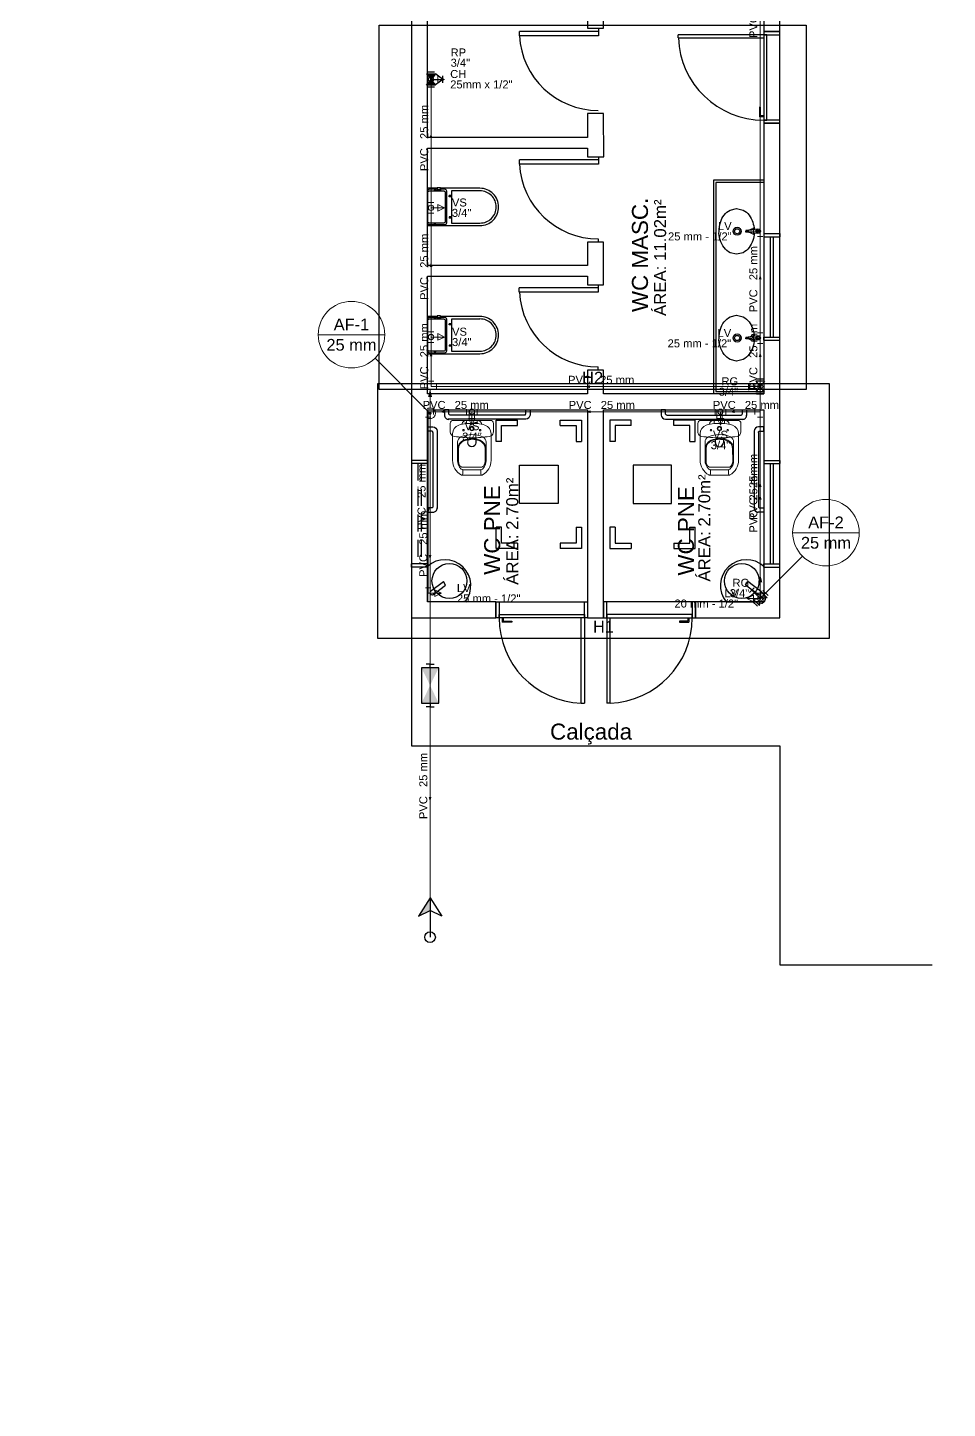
# Model space of a CAD drawing. Header units: millimetres. Extents: x 40 to 499, y -93 to 187.
# Drawn here: x 169.95 to 187.19, y -23.03 to 2.85 of the extents above; entities that cross this region are included whole.
import ezdxf

# ---------------------------------------------------------------- set-up
doc = ezdxf.new("R2010")
doc.units = ezdxf.units.MM
doc.header["$MEASUREMENT"] = 0
doc.linetypes.add('HIDDEN2', pattern=[0.47625, 0.3175, -0.15875])
for name, color, linetype, lineweight in [('. Alvenaria', 4, 'Continuous', 0), ('015', 8, 'Continuous', 15), ('A-PISO', 8, 'Continuous', 5), ('AF-Colunas', 4, 'Continuous', 5), ('AF-Condutos', 4, 'Continuous', 5), ('AF-Conexões', 9, 'Continuous', 5), ('AF-Indicação coluna', 5, 'Continuous', 5), ('AF-Sentido conduto', 9, 'Continuous', 5), ('AF-Textos conduto', 7, 'Continuous', 5), ('AL-Condutos', 3, 'Continuous', 5), ('AL-Sentido conduto', 9, 'Continuous', 5), ('AL-Textos conduto', 7, 'Continuous', 5), ('DI-Detalhes', 1, 'Continuous', 30), ('Nível 1', 7, 'Continuous', 5), ('Textos', 7, 'Continuous', 5)]:
    doc.layers.add(name, color=color, linetype=linetype, lineweight=lineweight)
for name, color, linetype in [('. Esquadria', 7, 'Continuous'), ('. Layaot', 8, 'Continuous'), ('A-PARED', 4, 'Continuous'), ('PROIEZIONI_finissime', 251, 'Continuous'), ('Simbolos', 5, 'Continuous'), ('Simbolos_int', 2, 'Continuous')]:
    doc.layers.add(name, color=color, linetype=linetype)
doc.styles.add('Arial', font='arial.ttf')

msp = doc.modelspace()

# ---------------------------------------------------------------- hatches: boundary and pattern name
at = {"layer": 'AF-Colunas', "linetype": 'Continuous'}
for points in [[(177.509, -4.381), (177.509, -4.379), (177.509, -4.377), (177.509, -4.375), (177.508, -4.374), (177.508, -4.372), (177.507, -4.371), (177.506, -4.369), (177.505, -4.368), (177.504, -4.366), (177.502, -4.365), (177.501, -4.364), (177.499, -4.363), (177.498, -4.362), (177.496, -4.362), (177.495, -4.361), (177.493, -4.361), (177.491, -4.361), (177.489, -4.361), (177.488, -4.361), (177.486, -4.361), (177.484, -4.361), (177.483, -4.362), (177.481, -4.362), (177.479, -4.363), (177.478, -4.364), (177.477, -4.365), (177.475, -4.366), (177.474, -4.368), (177.473, -4.369), (177.472, -4.371), (177.471, -4.372), (177.471, -4.374), (177.47, -4.375), (177.47, -4.377), (177.47, -4.379), (177.469, -4.381), (177.47, -4.382), (177.47, -4.384), (177.47, -4.386), (177.471, -4.387), (177.471, -4.389), (177.472, -4.391), (177.473, -4.392), (177.474, -4.393), (177.475, -4.395), (177.477, -4.396), (177.478, -4.397), (177.479, -4.398), (177.481, -4.399), (177.483, -4.399), (177.484, -4.4), (177.486, -4.4), (177.488, -4.401), (177.489, -4.401), (177.491, -4.401), (177.493, -4.4), (177.495, -4.4), (177.496, -4.399), (177.498, -4.399), (177.499, -4.398), (177.501, -4.397), (177.502, -4.396), (177.504, -4.395), (177.505, -4.393), (177.506, -4.392), (177.507, -4.391), (177.508, -4.389), (177.508, -4.387), (177.509, -4.386), (177.509, -4.384), (177.509, -4.382)], [(183.696, -7.85), (183.696, -7.848), (183.695, -7.846), (183.695, -7.845), (183.695, -7.843), (183.694, -7.841), (183.693, -7.84), (183.692, -7.838), (183.691, -7.837), (183.69, -7.836), (183.689, -7.835), (183.687, -7.833), (183.686, -7.833), (183.684, -7.832), (183.683, -7.831), (183.681, -7.831), (183.679, -7.83), (183.677, -7.83), (183.676, -7.83), (183.674, -7.83), (183.672, -7.83), (183.671, -7.831), (183.669, -7.831), (183.667, -7.832), (183.666, -7.833), (183.664, -7.833), (183.663, -7.835), (183.662, -7.836), (183.66, -7.837), (183.659, -7.838), (183.658, -7.84), (183.658, -7.841), (183.657, -7.843), (183.656, -7.845), (183.656, -7.846), (183.656, -7.848), (183.656, -7.85), (183.656, -7.852), (183.656, -7.853), (183.656, -7.855), (183.657, -7.857), (183.658, -7.858), (183.658, -7.86), (183.659, -7.861), (183.66, -7.863), (183.662, -7.864), (183.663, -7.865), (183.664, -7.866), (183.666, -7.867), (183.667, -7.868), (183.669, -7.869), (183.671, -7.869), (183.672, -7.87), (183.674, -7.87), (183.676, -7.87), (183.677, -7.87), (183.679, -7.87), (183.681, -7.869), (183.683, -7.869), (183.684, -7.868), (183.686, -7.867), (183.687, -7.866), (183.689, -7.865), (183.69, -7.864), (183.691, -7.863), (183.692, -7.861), (183.693, -7.86), (183.694, -7.858), (183.695, -7.857), (183.695, -7.855), (183.695, -7.853), (183.696, -7.852)]]:
    msp.add_hatch(color=256, dxfattribs=at).paths.add_polyline_path(points)
at = {"layer": 'AF-Condutos', "linetype": 'Continuous'}
msp.add_hatch(color=256, dxfattribs=at).paths.add_polyline_path([(183.676, -7.4), (183.637, -7.545), (183.715, -7.545)])
at = {"layer": 'AF-Sentido conduto', "linetype": 'Continuous'}
for points in [[(177.507, 0.874), (177.481, 0.777), (177.533, 0.777)], [(177.507, -1.54), (177.481, -1.637), (177.533, -1.637)], [(183.676, -1.772), (183.65, -1.869), (183.702, -1.869)], [(177.507, -3.216), (177.481, -3.312), (177.533, -3.312)], [(183.676, -3.228), (183.65, -3.324), (183.702, -3.324)], [(180.391, -3.881), (180.488, -3.907), (180.488, -3.855)], [(177.665, -4.351), (177.762, -4.377), (177.762, -4.326)], [(180.403, -4.351), (180.5, -4.377), (180.5, -4.326)], [(183.104, -4.351), (183.201, -4.377), (183.201, -4.326)], [(183.676, -5.665), (183.65, -5.762), (183.702, -5.762)], [(183.676, -5.901), (183.65, -5.997), (183.702, -5.997)], [(177.456, -6.252), (177.482, -6.156), (177.43, -6.156)]]:
    msp.add_hatch(color=1, dxfattribs=at).paths.add_polyline_path(points)
at = {"layer": 'AL-Condutos', "linetype": 'Continuous'}
msp.add_hatch(color=256, dxfattribs=at).paths.add_polyline_path([(177.489, -3.931), (177.451, -4.075), (177.528, -4.075)])
at = {"layer": 'AL-Sentido conduto', "linetype": 'Continuous'}
for points in [[(177.489, -7.13), (177.515, -7.033), (177.464, -7.033)], [(177.489, -11.668), (177.515, -11.571), (177.464, -11.571)]]:
    msp.add_hatch(color=1, dxfattribs=at).paths.add_polyline_path(points)
at = {"layer": 'Simbolos', "linetype": 'Continuous'}
for points in [[(177.423, 1.982), (177.591, 1.982), (177.507, 1.877)], [(177.507, 1.877), (177.423, 1.772), (177.591, 1.772)], [(177.328, -9.147), (177.651, -9.147), (177.328, -9.812), (177.651, -9.812)], [(177.489, -13.457), (177.271, -13.804), (177.489, -13.695), (177.489, -13.457)]]:
    msp.add_hatch(color=256, dxfattribs=at).paths.add_polyline_path(points)

# ---------------------------------------------------------------- linework, layer by layer
at = {"layer": '. Alvenaria'}
for q in [(183.742, -7.913), (182.462, -8.213)]:
    msp.add_line((182.462, -7.913), q, dxfattribs=at)
at = {"layer": '. Esquadria', "color": 1, "linetype": 'HIDDEN2'}
for p, q in [((177.142, -5.263), (177.142, -5.323)), ((177.442, -5.263), (177.142, -5.263)), ((177.442, -5.323), (177.142, -5.323)), ((177.262, -5.323), (177.262, -7.203)), ((177.322, -5.323), (177.322, -7.203)), ((177.442, -5.263), (177.442, -5.323)), ((177.442, -7.203), (177.142, -7.203)), ((177.142, -7.263), (177.142, -7.203)), ((177.442, -7.263), (177.442, -7.203)), ((177.442, -7.263), (177.142, -7.263))]:
    msp.add_line(p, q, dxfattribs=at)
at = {"layer": '. Layaot'}
for p, q in [((177.443, -0.166), (177.442, -0.168)), ((177.442, -0.168), (177.442, -0.17)), ((177.442, -0.17), (177.442, -0.187)), ((177.442, -0.187), (177.442, -0.513)), ((177.444, -0.205), (177.442, -0.22)), ((177.442, -0.249), (177.446, -0.235)), ((177.446, -0.164), (177.443, -0.166)), ((177.451, -0.194), (177.444, -0.205)), ((177.448, -0.164), (177.446, -0.164)), ((177.446, -0.235), (177.454, -0.224)), ((177.621, -0.164), (177.448, -0.164)), ((177.463, -0.186), (177.451, -0.194)), ((177.454, -0.224), (177.465, -0.216)), ((177.478, -0.183), (177.463, -0.186)), ((177.465, -0.216), (177.478, -0.211)), ((177.621, -0.183), (177.478, -0.183)), ((177.478, -0.211), (177.745, -0.211)), ((177.562, -0.207), (177.563, -0.207)), ((177.562, -0.208), (177.562, -0.207)), ((177.562, -0.211), (177.562, -0.208)), ((177.563, -0.207), (177.571, -0.202)), ((177.571, -0.202), (177.58, -0.201)), ((177.58, -0.201), (177.588, -0.202)), ((177.588, -0.202), (177.596, -0.207)), ((177.596, -0.207), (177.596, -0.208)), ((177.596, -0.208), (177.596, -0.211)), ((177.621, -0.156), (177.621, -0.164)), ((177.686, -0.156), (177.621, -0.156)), ((177.621, -0.164), (177.621, -0.186)), ((177.621, -0.186), (177.686, -0.186)), ((177.625, -0.208), (177.625, -0.186)), ((177.682, -0.208), (177.625, -0.208)), ((177.682, -0.186), (177.682, -0.208)), ((177.686, -0.164), (177.686, -0.156)), ((178.424, -0.164), (177.686, -0.164)), ((177.686, -0.186), (177.686, -0.164)), ((177.763, -0.183), (177.686, -0.183)), ((177.745, -0.211), (177.755, -0.215)), ((177.755, -0.215), (177.763, -0.22)), ((177.778, -0.186), (177.763, -0.183)), ((177.763, -0.22), (177.77, -0.228)), ((177.77, -0.228), (177.772, -0.239)), ((177.772, -0.239), (177.772, -0.513)), ((177.79, -0.194), (177.778, -0.186)), ((177.798, -0.205), (177.79, -0.194)), ((177.801, -0.22), (177.798, -0.205)), ((177.801, -0.513), (177.801, -0.22)), ((178.424, -0.213), (177.889, -0.213)), ((177.889, -0.213), (177.889, -0.815)), ((177.442, -0.513), (177.442, -0.841)), ((177.772, -0.513), (177.772, -0.788)), ((177.801, -0.807), (177.801, -0.513)), ((177.889, -0.302), (177.849, -0.302)), ((177.849, -0.322), (177.849, -0.302)), ((177.889, -0.322), (177.849, -0.322)), ((177.849, -0.702), (177.849, -0.722)), ((177.889, -0.702), (177.849, -0.702)), ((177.889, -0.722), (177.849, -0.722)), ((177.446, -0.792), (177.442, -0.778)), ((177.442, -0.807), (177.444, -0.822)), ((177.442, -0.841), (177.442, -0.857)), ((177.442, -0.857), (177.442, -0.86)), ((177.442, -0.86), (177.443, -0.863)), ((177.443, -0.863), (177.446, -0.864)), ((177.444, -0.822), (177.451, -0.834)), ((177.454, -0.804), (177.446, -0.792)), ((177.446, -0.864), (177.448, -0.864)), ((177.448, -0.864), (178.424, -0.864)), ((177.451, -0.834), (177.463, -0.842)), ((177.465, -0.812), (177.454, -0.804)), ((177.463, -0.842), (177.478, -0.845)), ((177.478, -0.816), (177.465, -0.812)), ((177.745, -0.816), (177.478, -0.816)), ((177.478, -0.845), (177.763, -0.845)), ((177.562, -0.82), (177.562, -0.816)), ((177.562, -0.822), (177.562, -0.82)), ((177.563, -0.822), (177.562, -0.822)), ((177.571, -0.826), (177.563, -0.822)), ((177.58, -0.827), (177.571, -0.826)), ((177.588, -0.826), (177.58, -0.827)), ((177.596, -0.822), (177.588, -0.826)), ((177.596, -0.816), (177.596, -0.82)), ((177.596, -0.82), (177.596, -0.822)), ((177.755, -0.814), (177.745, -0.816)), ((177.763, -0.807), (177.755, -0.814)), ((177.77, -0.799), (177.763, -0.807)), ((177.763, -0.845), (177.778, -0.842)), ((177.772, -0.788), (177.77, -0.799)), ((177.778, -0.842), (177.79, -0.834)), ((177.79, -0.834), (177.798, -0.822)), ((177.798, -0.822), (177.801, -0.807)), ((177.889, -0.815), (178.424, -0.815)), ((183.635, -0.93), (183.41, -0.957)), ((183.41, -0.957), (183.41, -0.972)), ((183.41, -0.984), (183.41, -0.969)), ((183.635, -1.01), (183.41, -0.984)), ((177.443, -2.566), (177.441, -2.569)), ((177.441, -2.569), (177.441, -2.57)), ((177.441, -2.57), (177.441, -2.588)), ((177.445, -2.565), (177.443, -2.566)), ((177.448, -2.565), (177.445, -2.565)), ((177.62, -2.565), (177.448, -2.565)), ((177.463, -2.586), (177.451, -2.595)), ((177.478, -2.584), (177.463, -2.586)), ((177.62, -2.584), (177.478, -2.584)), ((177.62, -2.556), (177.62, -2.565)), ((177.686, -2.556), (177.62, -2.556)), ((177.62, -2.565), (177.62, -2.586)), ((177.62, -2.586), (177.686, -2.586)), ((177.624, -2.608), (177.624, -2.586)), ((177.682, -2.586), (177.682, -2.608)), ((177.686, -2.565), (177.686, -2.556)), ((178.424, -2.565), (177.686, -2.565)), ((177.686, -2.586), (177.686, -2.565)), ((177.763, -2.584), (177.686, -2.584)), ((177.778, -2.586), (177.763, -2.584)), ((177.79, -2.595), (177.778, -2.586)), ((177.441, -2.588), (177.441, -2.913)), ((177.444, -2.606), (177.441, -2.621)), ((177.441, -2.649), (177.445, -2.636)), ((177.451, -2.595), (177.444, -2.606)), ((177.445, -2.636), (177.454, -2.625)), ((177.454, -2.625), (177.465, -2.616)), ((177.465, -2.616), (177.478, -2.611)), ((177.478, -2.611), (177.745, -2.611)), ((177.562, -2.607), (177.563, -2.607)), ((177.562, -2.608), (177.562, -2.607)), ((177.562, -2.611), (177.562, -2.608)), ((177.563, -2.607), (177.571, -2.603)), ((177.571, -2.603), (177.579, -2.601)), ((177.579, -2.601), (177.588, -2.603)), ((177.588, -2.603), (177.596, -2.607)), ((177.596, -2.607), (177.596, -2.608)), ((177.596, -2.608), (177.596, -2.611)), ((177.682, -2.608), (177.624, -2.608)), ((177.745, -2.611), (177.754, -2.615)), ((177.754, -2.615), (177.763, -2.621)), ((177.763, -2.621), (177.769, -2.629)), ((177.769, -2.629), (177.772, -2.64)), ((177.772, -2.64), (177.772, -2.913)), ((177.798, -2.606), (177.79, -2.595)), ((177.801, -2.621), (177.798, -2.606)), ((177.801, -2.913), (177.801, -2.621)), ((177.889, -2.703), (177.849, -2.703)), ((177.849, -2.723), (177.849, -2.703)), ((177.889, -2.723), (177.849, -2.723)), ((178.424, -2.614), (177.889, -2.614)), ((177.889, -2.614), (177.889, -3.215)), ((177.441, -2.913), (177.441, -3.241)), ((177.772, -2.913), (177.772, -3.188)), ((177.801, -3.207), (177.801, -2.913)), ((177.849, -3.103), (177.849, -3.123)), ((177.889, -3.103), (177.849, -3.103)), ((183.635, -2.93), (183.41, -2.957)), ((183.41, -2.957), (183.41, -2.972)), ((183.41, -2.984), (183.41, -2.969)), ((183.635, -3.01), (183.41, -2.984)), ((177.445, -3.192), (177.441, -3.178)), ((177.441, -3.207), (177.444, -3.222)), ((177.441, -3.241), (177.441, -3.258)), ((177.441, -3.258), (177.441, -3.26)), ((177.441, -3.26), (177.443, -3.263)), ((177.443, -3.263), (177.445, -3.264)), ((177.444, -3.222), (177.451, -3.234)), ((177.454, -3.204), (177.445, -3.192)), ((177.445, -3.264), (177.448, -3.264)), ((177.448, -3.264), (178.424, -3.264)), ((177.451, -3.234), (177.463, -3.243)), ((177.465, -3.213), (177.454, -3.204)), ((177.463, -3.243), (177.478, -3.245)), ((177.478, -3.217), (177.465, -3.213)), ((177.745, -3.217), (177.478, -3.217)), ((177.478, -3.245), (177.763, -3.245)), ((177.562, -3.221), (177.562, -3.217)), ((177.562, -3.222), (177.562, -3.221)), ((177.563, -3.222), (177.562, -3.222)), ((177.571, -3.226), (177.563, -3.222)), ((177.579, -3.228), (177.571, -3.226)), ((177.588, -3.226), (177.579, -3.228)), ((177.596, -3.222), (177.588, -3.226)), ((177.596, -3.217), (177.596, -3.221)), ((177.596, -3.221), (177.596, -3.222)), ((177.754, -3.214), (177.745, -3.217)), ((177.763, -3.207), (177.754, -3.214)), ((177.769, -3.199), (177.763, -3.207)), ((177.763, -3.245), (177.778, -3.243)), ((177.772, -3.188), (177.769, -3.199)), ((177.778, -3.243), (177.79, -3.234)), ((177.79, -3.234), (177.798, -3.222)), ((177.798, -3.222), (177.801, -3.207)), ((177.889, -3.123), (177.849, -3.123)), ((177.889, -3.215), (178.424, -3.215)), ((179.258, -4.413), (177.865, -4.413)), ((179.127, -4.611), (179.127, -4.511)), ((179.927, -4.611), (179.927, -4.511)), ((181.256, -4.611), (181.256, -4.511)), ((181.925, -4.413), (183.318, -4.413)), ((182.056, -4.611), (182.056, -4.511)), ((177.542, -4.737), (177.542, -6.13)), ((178.827, -4.911), (178.727, -4.911)), ((180.227, -4.911), (180.327, -4.911)), ((180.956, -4.911), (180.856, -4.911)), ((182.356, -4.911), (182.456, -4.911)), ((183.642, -4.737), (183.642, -6.13)), ((178.827, -6.511), (178.727, -6.511)), ((180.227, -6.511), (180.327, -6.511)), ((180.956, -6.511), (180.856, -6.511)), ((182.356, -6.511), (182.456, -6.511)), ((179.127, -6.811), (179.127, -6.911)), ((179.927, -6.811), (179.927, -6.911)), ((181.256, -6.811), (181.256, -6.911)), ((182.056, -6.811), (182.056, -6.911)), ((183.742, -7.248), (183.742, -7.913)), ((177.499, -7.71), (177.738, -7.533)), ((177.541, -7.779), (177.78, -7.601)), ((177.78, -7.601), (177.738, -7.533)), ((183.404, -7.601), (183.445, -7.533)), ((183.643, -7.779), (183.404, -7.601)), ((183.684, -7.71), (183.445, -7.533)), ((183.038, -7.913), (183.742, -7.913))]:
    msp.add_line(p, q, dxfattribs=at)
at = {"layer": '. Layaot', "color": 7, "lineweight": 0}
for p, q in [((177.621, -0.164), (177.621, -0.156)), ((177.621, -0.156), (177.686, -0.156)), ((177.621, -0.186), (177.621, -0.164)), ((177.686, -0.186), (177.621, -0.186)), ((177.625, -0.208), (177.625, -0.186)), ((177.625, -0.186), (177.682, -0.186)), ((177.682, -0.208), (177.625, -0.208)), ((177.682, -0.186), (177.682, -0.208)), ((177.686, -0.156), (177.686, -0.164)), ((177.686, -0.164), (177.686, -0.186)), ((177.62, -2.565), (177.62, -2.556)), ((177.62, -2.556), (177.686, -2.556)), ((177.62, -2.586), (177.62, -2.565)), ((177.686, -2.586), (177.62, -2.586)), ((177.624, -2.608), (177.624, -2.586)), ((177.624, -2.586), (177.682, -2.586)), ((177.682, -2.586), (177.682, -2.608)), ((177.686, -2.556), (177.686, -2.565)), ((177.686, -2.565), (177.686, -2.586)), ((177.682, -2.608), (177.624, -2.608))]:
    msp.add_line(p, q, dxfattribs=at)
at = {"layer": '. Layaot'}
for points in [[(183.235, -1.401), (183.113, -1.371, -0.105716), (183.002, -1.276), (183.002, -1.276, -0.086915), (182.924, -1.127), (182.924, -1.127, -0.093124), (182.905, -0.972), (182.905, -0.972, -0.077098), (182.931, -0.803), (182.931, -0.803, -0.086915), (183.001, -0.668), (183.001, -0.668, -0.105716), (183.113, -0.572), (183.113, -0.572), (183.234, -0.541), (183.356, -0.572, -0.105716), (183.468, -0.667), (183.468, -0.667, -0.086915), (183.538, -0.802), (183.538, -0.802, -0.062356), (183.564, -0.938), (183.564, -0.938)], [(183.564, -1.002, -0.063208), (183.539, -1.14), (183.539, -1.14, -0.086915), (183.468, -1.275), (183.468, -1.275, -0.105716), (183.357, -1.371), (183.357, -1.371), (183.235, -1.401)], [(183.235, -3.401), (183.113, -3.371, -0.105716), (183.002, -3.276), (183.002, -3.276, -0.086915), (182.924, -3.127), (182.924, -3.127, -0.093124), (182.905, -2.972), (182.905, -2.972, -0.077098), (182.931, -2.803), (182.931, -2.803, -0.086915), (183.001, -2.668), (183.001, -2.668, -0.105716), (183.113, -2.572), (183.113, -2.572), (183.234, -2.541), (183.356, -2.572, -0.105716), (183.468, -2.667), (183.468, -2.667, -0.086915), (183.538, -2.802), (183.538, -2.802, -0.062356), (183.564, -2.938), (183.564, -2.938)], [(183.564, -3.002, -0.063208), (183.539, -3.14), (183.539, -3.14, -0.086915), (183.468, -3.275), (183.468, -3.275, -0.105716), (183.357, -3.371), (183.357, -3.371), (183.235, -3.401)], [(177.865, -4.413, -0.414214), (177.842, -4.39), (177.842, -4.39), (177.842, -4.313), (177.762, -4.313), (177.762, -4.424)], [(179.258, -4.413, 0.414214), (179.282, -4.39), (179.282, -4.39), (179.282, -4.313), (179.362, -4.313), (179.362, -4.413, -0.376798), (179.282, -4.493), (179.282, -4.493), (177.831, -4.493)], [(181.925, -4.413, -0.414214), (181.902, -4.39), (181.902, -4.39), (181.902, -4.313), (181.822, -4.313), (181.822, -4.413, 0.376798), (181.902, -4.493), (181.902, -4.493), (183.353, -4.493)], [(183.318, -4.413, 0.414214), (183.342, -4.39), (183.342, -4.39), (183.342, -4.313), (183.422, -4.313), (183.422, -4.424)], [(177.542, -4.737, 0.414214), (177.518, -4.713), (177.518, -4.713), (177.442, -4.713), (177.442, -4.633), (177.542, -4.633, -0.376798), (177.622, -4.713), (177.622, -4.713), (177.622, -6.164)], [(183.642, -4.737, -0.414214), (183.665, -4.713), (183.665, -4.713), (183.742, -4.713), (183.742, -4.633), (183.642, -4.633, 0.376798), (183.562, -4.713), (183.562, -4.713), (183.562, -6.164)], [(177.542, -6.13, -0.414214), (177.518, -6.153), (177.518, -6.153), (177.442, -6.153), (177.442, -6.233), (177.553, -6.233)], [(183.642, -6.13, 0.414214), (183.665, -6.153), (183.665, -6.153), (183.742, -6.153), (183.742, -6.233), (183.631, -6.233)]]:
    msp.add_lwpolyline(points, format="xyb", dxfattribs=at)
for points in [[(178.727, -4.911), (178.727, -4.511), (179.127, -4.511)], [(178.827, -4.911), (178.827, -4.611), (179.127, -4.611)], [(179.927, -4.511), (180.327, -4.511), (180.327, -4.911)], [(179.927, -4.611), (180.227, -4.611), (180.227, -4.911)], [(181.256, -4.511), (180.856, -4.511), (180.856, -4.911)], [(181.256, -4.611), (180.956, -4.611), (180.956, -4.911)], [(182.456, -4.911), (182.456, -4.511), (182.056, -4.511)], [(182.356, -4.911), (182.356, -4.611), (182.056, -4.611)], [(179.127, -6.911), (178.727, -6.911), (178.727, -6.511)], [(179.127, -6.811), (178.827, -6.811), (178.827, -6.511)], [(180.327, -6.511), (180.327, -6.911), (179.927, -6.911)], [(180.227, -6.511), (180.227, -6.811), (179.927, -6.811)], [(180.856, -6.511), (180.856, -6.911), (181.256, -6.911)], [(180.956, -6.511), (180.956, -6.811), (181.256, -6.811)], [(182.056, -6.911), (182.456, -6.911), (182.456, -6.511)], [(182.056, -6.811), (182.356, -6.811), (182.356, -6.511)]]:
    msp.add_lwpolyline(points, dxfattribs=at)
for points in [[(179.887, -5.351), (179.887, -6.071), (179.167, -6.071), (179.167, -5.351)], [(181.296, -5.351), (181.296, -6.071), (182.016, -6.071), (182.016, -5.351)]]:
    msp.add_lwpolyline(points, close=True, dxfattribs=at)
for centre, radius in [((183.244, -0.969), 0.0754), ((183.244, -0.969), 0.0481), ((183.64, -0.968), 0.0413), ((183.64, -0.968), 0.0274), ((183.244, -2.969), 0.0754), ((183.244, -2.969), 0.0481), ((183.64, -2.968), 0.0413), ((183.64, -2.968), 0.0274), ((177.852, -7.522), 0.327), ((183.332, -7.522), 0.327)]:
    msp.add_circle(centre, radius, dxfattribs=at)
for centre, radius, start, end in [((178.423, -0.514), 0.35, 45, 89.7762), ((178.429, -0.514), 0.301, 45.5882, 90.9397), ((178.429, -0.514), 0.301, 269.0603, 314.6485), ((178.423, -0.514), 0.35, 270.2238, 315.2238), ((178.422, -2.914), 0.35, 45, 89.7762), ((178.429, -2.914), 0.301, 45.5882, 90.9397), ((178.429, -2.914), 0.301, 269.0603, 314.6485), ((178.422, -2.914), 0.35, 270.2238, 315.2238), ((177.836, -4.419), 0.0746, 175.7299, 274.2688), ((183.347, -4.419), 0.0746, 265.7312, 4.2701), ((177.547, -6.159), 0.0746, 265.7299, 4.2688), ((183.636, -6.159), 0.0746, 175.7312, 274.2701), ((177.767, -7.609), 0.486, 321.1906, 132.1135), ((183.416, -7.609), 0.486, 47.8865, 218.8094), ((177.526, -7.74), 0.04, 121.2277, 311.9676), ((183.657, -7.74), 0.04, 228.0324, 58.7723)]:
    msp.add_arc(centre, radius, start, end, dxfattribs=at)
for p, q in [((178.842, -8.213), (178.842, -8.273)), ((178.842, -8.273), (178.842, -8.293)), ((178.862, -8.213), (178.862, -8.273)), ((178.862, -8.273), (179.022, -8.273)), ((179.022, -8.273), (179.022, -8.293)), ((182.322, -8.273), (182.162, -8.273)), ((182.162, -8.273), (182.162, -8.293)), ((182.322, -8.213), (182.322, -8.273)), ((182.342, -8.213), (182.342, -8.273)), ((182.342, -8.273), (182.342, -8.293)), ((179.022, -8.293), (178.842, -8.293)), ((182.162, -8.293), (182.342, -8.293))]:
    msp.add_line(p, q)
for centre, radius in [((169.946, 37.038), 130.183), ((177.489, -14.196), 0.1)]:
    msp.add_circle(centre, radius)
at = {"layer": '015', "ltscale": 0.31}
for p, q in [((178.222, -4.513), (178.222, -4.313)), ((178.322, -4.313), (178.222, -4.313)), ((178.322, -4.513), (178.322, -4.313)), ((182.861, -4.513), (182.861, -4.313)), ((182.861, -4.313), (182.961, -4.313)), ((182.961, -4.513), (182.961, -4.313))]:
    msp.add_line(p, q, dxfattribs=at)
at = {"layer": '015'}
for p, q in [((178.46, -5.537), (178.084, -5.537)), ((178.084, -5.537), (178.103, -5.537)), ((178.103, -5.517), (178.103, -5.446)), ((182.723, -5.537), (183.1, -5.537)), ((183.08, -5.517), (183.08, -5.446)), ((183.1, -5.537), (183.08, -5.537))]:
    msp.add_line(p, q, dxfattribs=at)
for points in [[(178.103, -5.517, -0.407906), (178.084, -5.537), (178.084, -5.537, -0.131537), (178.073, -5.535), (178.073, -5.535, -0.273863), (177.912, -5.262), (177.912, -5.262), (177.912, -4.763, -0.319419), (178.027, -4.601), (178.027, -4.601, -0.074713), (178.172, -4.574), (178.172, -4.574, -0.017899), (178.372, -4.574), (178.372, -4.574, -0.074713), (178.517, -4.601), (178.517, -4.601, -0.319419), (178.632, -4.763), (178.632, -4.763), (178.632, -5.262, -0.273863), (178.47, -5.535), (178.47, -5.535, -0.136488), (178.46, -5.537), (178.46, -5.537, -0.402244), (178.441, -5.517), (178.441, -5.517), (178.441, -5.446, -0.337727), (178.449, -5.436), (178.449, -5.436)], [(178.192, -4.513, 0.414214), (178.174, -4.531), (178.174, -4.531), (178.174, -4.575)], [(178.352, -4.513, -0.414214), (178.37, -4.531), (178.37, -4.531), (178.37, -4.575)], [(183.08, -5.517, 0.407906), (183.1, -5.537), (183.1, -5.537, 0.131537), (183.11, -5.535), (183.11, -5.535, 0.273863), (183.271, -5.262), (183.271, -5.262), (183.271, -4.763, 0.319419), (183.157, -4.601), (183.157, -4.601, 0.074713), (183.011, -4.574), (183.011, -4.574, 0.017899), (182.812, -4.574), (182.812, -4.574, 0.074713), (182.666, -4.601), (182.666, -4.601, 0.319419), (182.551, -4.763), (182.551, -4.763), (182.551, -5.262, 0.273863), (182.713, -5.535), (182.713, -5.535, 0.136488), (182.723, -5.537), (182.723, -5.537, 0.402244), (182.743, -5.517), (182.743, -5.517), (182.743, -5.446, 0.337727), (182.735, -5.436), (182.735, -5.436)], [(182.831, -4.513, 0.414214), (182.814, -4.531), (182.814, -4.531), (182.814, -4.575)], [(182.991, -4.513, -0.414214), (183.009, -4.531), (183.009, -4.531), (183.009, -4.575)], [(178.066, -4.824, 0.295956), (178.004, -4.923), (178.004, -4.923), (178.004, -5.267), (178.004, -5.267, 0.219669), (178.073, -5.424), (178.073, -5.424, 0.1825), (178.11, -5.438), (178.11, -5.438), (178.434, -5.438, 0.1825), (178.471, -5.424), (178.471, -5.424, 0.21967), (178.54, -5.267), (178.54, -5.267), (178.54, -4.923), (178.54, -4.923, 0.295956), (178.478, -4.824), (178.478, -4.824, 0.109342), (178.272, -4.779), (178.272, -4.779, 0.109342), (178.066, -4.824), (178.066, -4.824)], [(178.539, -5.051, 0.305538), (178.428, -4.886), (178.428, -4.886, 0.097448), (178.272, -4.855), (178.272, -4.855, 0.097448), (178.116, -4.886), (178.116, -4.886, 0.305538), (178.005, -5.051), (178.005, -5.051)], [(178.195, -4.875, 0.042994), (178.129, -4.894), (178.129, -4.894, 0.312272), (178.023, -5.049), (178.023, -5.049), (178.022, -5.268), (178.022, -5.268, 0.107996), (178.037, -5.346), (178.037, -5.346, 0.297508), (178.106, -5.39), (178.106, -5.39), (178.438, -5.39, 0.297509), (178.506, -5.346), (178.506, -5.346, 0.107996), (178.522, -5.268), (178.522, -5.268), (178.521, -5.049), (178.521, -5.049, 0.312272), (178.414, -4.894), (178.414, -4.894, 0.091294), (178.272, -4.868), (178.272, -4.868, 0.048111), (178.195, -4.875), (178.195, -4.875)], [(178.115, -4.681, -1), (178.115, -4.711), (178.115, -4.711, -1), (178.115, -4.681)], [(178.428, -4.681, -1), (178.428, -4.711), (178.428, -4.711, -1), (178.428, -4.681)], [(183.118, -4.824, -0.295956), (183.179, -4.923), (183.179, -4.923), (183.179, -5.267), (183.179, -5.267, -0.219669), (183.11, -5.424), (183.11, -5.424, -0.1825), (183.073, -5.438), (183.073, -5.438), (182.749, -5.438, -0.1825), (182.713, -5.424), (182.713, -5.424, -0.21967), (182.643, -5.267), (182.643, -5.267), (182.643, -4.923), (182.643, -4.923, -0.295956), (182.705, -4.824), (182.705, -4.824, -0.109342), (182.911, -4.779), (182.911, -4.779, -0.109342), (183.118, -4.824), (183.118, -4.824)], [(182.645, -5.051, -0.305538), (182.755, -4.886), (182.755, -4.886, -0.097448), (182.911, -4.855), (182.911, -4.855, -0.097448), (183.068, -4.886), (183.068, -4.886, -0.305538), (183.178, -5.051), (183.178, -5.051)], [(182.988, -4.875, -0.042994), (183.054, -4.894), (183.054, -4.894, -0.312272), (183.16, -5.049), (183.16, -5.049), (183.162, -5.268), (183.162, -5.268, -0.107996), (183.146, -5.346), (183.146, -5.346, -0.297508), (183.078, -5.39), (183.078, -5.39), (182.745, -5.39, -0.297509), (182.677, -5.346), (182.677, -5.346, -0.107996), (182.661, -5.268), (182.661, -5.268), (182.662, -5.049), (182.662, -5.049, -0.312272), (182.769, -4.894), (182.769, -4.894, -0.091294), (182.911, -4.868), (182.911, -4.868, -0.048111), (182.988, -4.875), (182.988, -4.875)], [(182.755, -4.681, 1), (182.755, -4.711), (182.755, -4.711, 1), (182.755, -4.681)], [(183.068, -4.681, 1), (183.068, -4.711), (183.068, -4.711, 1), (183.068, -4.681)]]:
    msp.add_lwpolyline(points, format="xyb", dxfattribs=at)
at = {"layer": '015', "ltscale": 0.31}
for points in [[(178.457, -4.583, 0.378909), (178.378, -4.513), (178.378, -4.513), (178.166, -4.513, 0.378909), (178.087, -4.583), (178.087, -4.583)], [(182.726, -4.583, -0.378909), (182.806, -4.513), (182.806, -4.513), (183.017, -4.513, -0.378909), (183.097, -4.583), (183.097, -4.583)]]:
    msp.add_lwpolyline(points, format="xyb", dxfattribs=at)
at = {"layer": '015', "ltscale": 0.16334}
for points in [[(178.195, -4.875), (178.195, -4.933)], [(182.988, -4.875), (182.988, -4.933)]]:
    msp.add_lwpolyline(points, dxfattribs=at)
at = {"layer": '015'}
for centre, start, end in [((178.092, -5.446), 0, 74.6449), ((183.091, -5.446), 105.3551, 180)]:
    msp.add_arc(centre, 0.0107, start, end, dxfattribs=at)
at = {"layer": 'A-PARED'}
for points in [[(178.348, -4.875), (178.348, -4.931, -1), (178.195, -4.931), (178.195, -4.931)], [(182.835, -4.875), (182.835, -4.931, 1), (182.988, -4.931), (182.988, -4.931)]]:
    msp.add_lwpolyline(points, format="xyb", dxfattribs=at)
at = {"layer": 'A-PISO'}
for points in [[(177.867, -4.572, -0.417775), (177.928, -4.513), (177.928, -4.513), (178.615, -4.513, -0.417775), (178.676, -4.572), (178.676, -4.572), (178.676, -4.726, -0.267596), (178.632, -4.801), (178.632, -4.801, -0.089925), (178.602, -4.812), (178.602, -4.812, -0.041809), (178.272, -4.839), (178.272, -4.839, -0.041809), (177.941, -4.812), (177.941, -4.812, -0.366337), (177.867, -4.726), (177.867, -4.726), (177.867, -4.572)], [(178.272, -4.706, 1), (178.272, -4.625), (178.272, -4.625, 1), (178.272, -4.706)], [(178.272, -4.696, 1), (178.272, -4.635), (178.272, -4.635, 1), (178.272, -4.696)], [(183.316, -4.572, 0.417775), (183.255, -4.513), (183.255, -4.513), (182.568, -4.513, 0.417775), (182.507, -4.572), (182.507, -4.572), (182.507, -4.726, 0.267596), (182.552, -4.801), (182.552, -4.801, 0.089925), (182.581, -4.812), (182.581, -4.812, 0.041809), (182.912, -4.839), (182.912, -4.839, 0.041809), (183.242, -4.812), (183.242, -4.812, 0.366337), (183.316, -4.726), (183.316, -4.726), (183.316, -4.572)], [(182.912, -4.706, -1), (182.912, -4.625), (182.912, -4.625, -1), (182.912, -4.706)], [(182.912, -4.696, -1), (182.912, -4.635), (182.912, -4.635, -1), (182.912, -4.696)]]:
    msp.add_lwpolyline(points, format="xyb", dxfattribs=at)
at = {"layer": 'AF-Colunas'}
for centre in [(177.489, -4.381), (183.676, -7.85)]:
    msp.add_circle(centre, 0.02, dxfattribs=at)
at = {"layer": 'AF-Condutos'}
for p, q in [((183.676, -3.781), (183.676, 10.116)), ((177.507, -0.43), (177.507, 1.777)), ((177.507, -2.851), (177.507, -0.63)), ((183.676, -2.874), (183.676, -1.07)), ((177.507, -3.781), (177.507, -3.051)), ((183.676, -3.781), (183.676, -3.074)), ((183.576, -3.881), (177.607, -3.881)), ((183.676, -7.83), (183.676, -3.981)), ((178.174, -4.351), (177.556, -4.351)), ((182.832, -4.351), (178.374, -4.351)), ((183.576, -4.351), (183.032, -4.351)), ((177.456, -4.451), (177.456, -7.653)), ((183.676, -7.75), (183.676, -4.451))]:
    msp.add_line(p, q, dxfattribs=at)
for points in [[(183.676, -7.75), (183.676, -7.4)], [(183.626, -7.936), (183.64, -7.943), (183.655, -7.948), (183.67, -7.95), (183.685, -7.949), (183.701, -7.947), (183.715, -7.942), (183.729, -7.934), (183.741, -7.925), (183.752, -7.914), (183.761, -7.902), (183.768, -7.888), (183.773, -7.873), (183.775, -7.858), (183.775, -7.842), (183.773, -7.827), (183.768, -7.812), (183.761, -7.798), (183.752, -7.786), (183.741, -7.775), (183.729, -7.765), (183.715, -7.758), (183.701, -7.753), (183.685, -7.75), (183.67, -7.75), (183.655, -7.752), (183.64, -7.757), (183.626, -7.763)]]:
    msp.add_lwpolyline(points, dxfattribs=at)
at = {"layer": 'AF-Conexões', "color": 5}
for p, q in [((177.507, 1.877), (177.507, 1.777)), ((177.507, 1.877), (177.757, 1.877)), ((177.757, 1.877), (177.632, 1.94)), ((177.632, 1.94), (177.632, 1.815)), ((177.632, 1.815), (177.757, 1.877)), ((177.557, 1.777), (177.457, 1.777)), ((177.457, -0.43), (177.557, -0.43)), ((177.507, -0.53), (177.507, -0.43)), ((177.757, -0.53), (177.632, -0.467)), ((177.632, -0.467), (177.632, -0.592)), ((177.557, -0.63), (177.457, -0.63)), ((177.507, -0.53), (177.507, -0.63)), ((177.507, -0.53), (177.757, -0.53)), ((177.632, -0.592), (177.757, -0.53)), ((183.551, -0.908), (183.426, -0.97)), ((183.676, -0.97), (183.426, -0.97)), ((183.426, -0.97), (183.551, -1.033)), ((183.551, -1.033), (183.551, -0.908)), ((183.676, -0.97), (183.676, -1.07)), ((183.726, -1.07), (183.626, -1.07)), ((177.457, -2.851), (177.557, -2.851)), ((177.557, -3.051), (177.457, -3.051)), ((177.507, -2.951), (177.507, -2.851)), ((177.507, -2.951), (177.507, -3.051)), ((177.507, -2.951), (177.757, -2.951)), ((177.757, -2.951), (177.632, -2.888)), ((177.632, -2.888), (177.632, -3.013)), ((177.632, -3.013), (177.757, -2.951)), ((183.551, -2.912), (183.426, -2.974)), ((183.676, -2.974), (183.426, -2.974)), ((183.426, -2.974), (183.551, -3.037)), ((183.551, -3.037), (183.551, -2.912)), ((183.626, -2.874), (183.726, -2.874)), ((183.726, -3.074), (183.626, -3.074)), ((183.676, -2.974), (183.676, -2.874)), ((183.676, -2.974), (183.676, -3.074)), ((177.457, -3.781), (177.557, -3.781)), ((177.507, -3.881), (177.507, -3.781)), ((177.607, -3.831), (177.607, -3.931)), ((183.576, -3.931), (183.576, -3.831)), ((183.626, -3.781), (183.726, -3.781)), ((183.626, -3.781), (183.726, -3.781)), ((183.676, -3.881), (183.676, -3.781)), ((183.676, -3.881), (183.676, -3.781)), ((177.507, -3.881), (177.607, -3.881)), ((183.676, -3.881), (183.576, -3.881)), ((183.726, -3.981), (183.626, -3.981)), ((183.676, -3.881), (183.676, -3.981)), ((177.456, -4.351), (177.556, -4.351)), ((177.456, -4.351), (177.456, -4.451)), ((177.556, -4.301), (177.556, -4.401)), ((178.174, -4.401), (178.174, -4.301)), ((178.274, -4.351), (178.174, -4.351)), ((178.274, -4.351), (178.374, -4.351)), ((178.274, -4.351), (178.274, -4.601)), ((178.374, -4.301), (178.374, -4.401)), ((182.832, -4.401), (182.832, -4.301)), ((182.932, -4.351), (182.832, -4.351)), ((182.932, -4.351), (183.032, -4.351)), ((182.932, -4.351), (182.932, -4.601)), ((183.032, -4.301), (183.032, -4.401)), ((183.576, -4.401), (183.576, -4.301)), ((183.676, -4.351), (183.576, -4.351)), ((183.676, -4.351), (183.676, -4.451)), ((177.506, -4.451), (177.406, -4.451)), ((178.337, -4.476), (178.212, -4.476)), ((178.212, -4.476), (178.274, -4.601)), ((178.274, -4.601), (178.337, -4.476)), ((182.995, -4.476), (182.87, -4.476)), ((182.87, -4.476), (182.932, -4.601)), ((182.932, -4.601), (182.995, -4.476)), ((183.726, -4.451), (183.626, -4.451)), ((177.406, -7.653), (177.506, -7.653)), ((177.456, -7.753), (177.456, -7.653)), ((177.456, -7.753), (177.706, -7.753)), ((177.706, -7.753), (177.581, -7.691)), ((177.581, -7.691), (177.581, -7.816)), ((177.581, -7.816), (177.706, -7.753)), ((183.626, -7.75), (183.726, -7.75)), ((183.676, -7.85), (183.676, -7.75)), ((183.551, -7.787), (183.426, -7.85)), ((183.676, -7.85), (183.426, -7.85)), ((183.426, -7.85), (183.551, -7.912)), ((183.551, -7.912), (183.551, -7.787))]:
    msp.add_line(p, q, dxfattribs=at)
for centre in [(177.507, 1.877), (177.507, 1.877), (177.507, -0.53), (177.507, -0.53), (177.507, -2.951), (177.507, -2.951), (183.676, -3.881), (183.676, -3.881), (178.274, -4.351), (178.274, -4.351), (182.932, -4.351), (182.932, -4.351), (183.676, -7.85)]:
    msp.add_circle(centre, 0.05, dxfattribs=at)
at = {"layer": 'AF-Indicação coluna'}
for p, q in [((175.392, -2.907), (176.64, -2.907)), ((176.457, -3.348), (177.475, -4.366)), ((184.285, -6.617), (185.532, -6.617)), ((184.468, -7.058), (183.69, -7.836))]:
    msp.add_line(p, q, dxfattribs=at)
for centre in [(176.016, -2.907), (184.909, -6.617)]:
    msp.add_circle(centre, 0.624, dxfattribs=at)
at = {"layer": 'AF-Sentido conduto', "color": 1}
for points in [[(177.507, 0.474), (177.507, 0.874)], [(177.507, -1.94), (177.507, -1.54)], [(183.676, -2.172), (183.676, -1.772)], [(177.507, -3.616), (177.507, -3.216)], [(183.676, -3.628), (183.676, -3.228)], [(180.791, -3.881), (180.391, -3.881)], [(178.065, -4.351), (177.665, -4.351)], [(180.803, -4.351), (180.403, -4.351)], [(183.504, -4.351), (183.104, -4.351)], [(183.676, -6.065), (183.676, -5.665)], [(177.456, -5.852), (177.456, -6.252)], [(183.676, -6.301), (183.676, -5.901)]]:
    msp.add_lwpolyline(points, dxfattribs=at)
at = {"layer": 'AL-Condutos'}
for p, q in [((177.489, -4.401), (177.489, -9.079)), ((177.489, -9.879), (177.489, -13.457))]:
    msp.add_line(p, q, dxfattribs=at)
for points in [[(177.489, -4.281), (177.489, -3.931)], [(177.439, -4.467), (177.453, -4.474), (177.468, -4.478), (177.484, -4.48), (177.499, -4.48), (177.514, -4.477), (177.529, -4.472), (177.543, -4.465), (177.555, -4.456), (177.566, -4.445), (177.575, -4.432), (177.582, -4.418), (177.587, -4.404), (177.589, -4.388), (177.589, -4.373), (177.587, -4.358), (177.582, -4.343), (177.575, -4.329), (177.566, -4.316), (177.555, -4.305), (177.543, -4.296), (177.529, -4.289), (177.514, -4.284), (177.499, -4.281), (177.484, -4.281), (177.468, -4.283), (177.453, -4.287), (177.439, -4.294)]]:
    msp.add_lwpolyline(points, dxfattribs=at)
at = {"layer": 'AL-Sentido conduto', "color": 1}
for points in [[(177.489, -6.73), (177.489, -7.13)], [(177.489, -11.268), (177.489, -11.668)]]:
    msp.add_lwpolyline(points, dxfattribs=at)
at = {"layer": 'DI-Detalhes', "color": 6}
for points in [[(176.535, 2.893), (184.536, 2.893), (184.536, -3.933), (176.535, -3.933), (176.535, 2.893)], [(176.51, -3.823), (184.968, -3.823), (184.968, -8.598), (176.51, -8.598), (176.51, -3.823)]]:
    msp.add_lwpolyline(points, dxfattribs=at)
at = {"layer": 'Nível 1'}
for p, q in [((183.676, -0.954), (183.676, 10.216)), ((183.676, -7.85), (183.676, -0.954)), ((177.489, -4.381), (177.489, -13.457))]:
    msp.add_line(p, q, dxfattribs=at)
at = {"layer": 'PROIEZIONI_finissime'}
for p, q in [((180.643, 2.775), (179.163, 2.775)), ((179.163, 2.695), (179.163, 2.775)), ((180.643, 2.695), (179.163, 2.695)), ((180.643, 2.835), (180.643, 2.695)), ((183.742, 2.713), (182.142, 2.713)), ((182.142, 2.653), (182.142, 2.713)), ((182.142, 2.653), (183.742, 2.653)), ((184.042, 1.113), (184.042, 2.713)), ((183.682, 1.353), (183.662, 1.353)), ((183.662, 1.353), (183.662, 1.173)), ((183.682, 1.193), (183.682, 1.353)), ((183.682, 1.173), (183.662, 1.173)), ((183.742, 1.193), (183.682, 1.193)), ((183.742, 1.173), (183.682, 1.173)), ((180.643, 0.368), (179.163, 0.368)), ((179.163, 0.288), (179.163, 0.368)), ((180.643, 0.288), (179.163, 0.288)), ((180.643, 0.428), (180.643, 0.288)), ((183.742, -1.013), (183.742, -1.073)), ((183.742, -1.013), (184.042, -1.013)), ((184.042, -1.013), (184.042, -1.073)), ((180.643, -1.172), (180.643, -1.112)), ((183.742, -1.073), (184.042, -1.073)), ((183.862, -1.073), (183.862, -2.953)), ((183.922, -1.073), (183.922, -2.953)), ((180.642, -2.032), (179.162, -2.032)), ((179.162, -2.112), (179.162, -2.032)), ((180.642, -1.972), (180.642, -2.112)), ((180.642, -2.112), (179.162, -2.112)), ((183.742, -2.953), (184.042, -2.953)), ((183.742, -3.013), (183.742, -2.953)), ((183.742, -3.013), (184.042, -3.013)), ((184.042, -3.013), (184.042, -2.953)), ((180.642, -3.572), (180.642, -3.512)), ((183.742, -5.263), (183.742, -5.323)), ((183.742, -5.263), (184.042, -5.263)), ((183.742, -5.323), (184.042, -5.323)), ((183.862, -5.323), (183.862, -7.203)), ((183.922, -5.323), (183.922, -7.203)), ((184.042, -5.263), (184.042, -5.323)), ((183.742, -7.203), (184.042, -7.203)), ((183.742, -7.263), (183.742, -7.203)), ((184.042, -7.263), (184.042, -7.203)), ((177.442, -7.248), (177.442, -7.913)), ((183.742, -7.263), (184.042, -7.263)), ((178.146, -7.913), (177.442, -7.913)), ((178.722, -7.913), (177.442, -7.913)), ((178.722, -7.913), (178.722, -8.213)), ((178.782, -7.913), (180.382, -7.913)), ((182.402, -7.913), (180.802, -7.913)), ((180.322, -9.813), (180.322, -8.213)), ((180.382, -8.213), (180.382, -9.813)), ((180.802, -8.213), (180.802, -9.813)), ((180.862, -9.813), (180.862, -8.213)), ((180.322, -9.813), (180.382, -9.813)), ((180.862, -9.813), (180.802, -9.813))]:
    msp.add_line(p, q, dxfattribs=at)
for points in [[(177.142, 10.587), (177.142, -6.153), (177.142, -6.233), (177.142, -6.233), (177.142, -8.213), (178.722, -8.213), (178.722, -7.913), (178.146, -7.913), (177.442, -7.913), (177.442, -6.233), (177.442, -6.153), (177.442, -6.153), (177.442, -4.313), (180.442, -4.313), (180.442, -8.213), (180.742, -8.213), (180.742, -4.313), (183.742, -4.313), (183.742, -6.153), (183.742, -6.153), (183.742, -6.233), (183.742, -7.913), (183.038, -7.913), (182.462, -7.913), (182.462, -8.213), (184.042, -8.213), (184.042, -6.233), (184.042, -6.233), (184.042, -6.153), (184.042, 1.053), (183.742, 1.053), (183.742, -4.013), (180.741, -4.013), (180.741, -3.572), (180.442, -3.572), (180.442, -4.013), (177.441, -4.013), (177.441, -1.813), (180.442, -1.813), (180.442, -1.972), (180.741, -1.972), (180.741, -1.172), (180.442, -1.172), (180.442, -1.613), (177.441, -1.613), (177.442, 0.587), (180.442, 0.587), (180.442, 0.428), (180.743, 0.428), (180.742, 1.235), (180.442, 1.235), (180.442, 0.787), (177.442, 0.787), (177.442, 2.987)], [(183.742, 2.987), (183.742, 2.773), (184.042, 2.773), (184.042, 3.501)], [(180.442, 2.987), (180.442, 2.835), (180.742, 2.835), (180.742, 2.987)], [(183.742, -0.013), (182.802, -0.013), (182.802, -4.013)], [(183.742, -0.053), (182.842, -0.053), (182.842, -3.973), (183.742, -3.973)], [(177.142, -8.213), (177.142, -10.613), (184.042, -10.613), (184.042, -14.713), (186.901, -14.713)]]:
    msp.add_lwpolyline(points, dxfattribs=at)
for points in [[(183.742, 2.713), (184.042, 2.713), (184.042, 2.773), (183.742, 2.773)], [(183.742, 1.113), (183.802, 1.113), (183.802, 2.713), (183.742, 2.713)], [(183.742, 1.053), (184.042, 1.053), (184.042, 1.113), (183.742, 1.113)], [(178.722, -8.213), (178.722, -7.913), (178.782, -7.913), (178.782, -8.213)], [(180.382, -8.213), (180.382, -7.913), (180.442, -7.913), (180.442, -8.213)], [(180.802, -8.213), (180.802, -7.913), (180.742, -7.913), (180.742, -8.213)], [(182.462, -8.213), (182.462, -7.913), (182.402, -7.913), (182.402, -8.213)], [(178.782, -8.213), (178.782, -8.153), (180.382, -8.153), (180.382, -8.213)], [(182.402, -8.213), (182.402, -8.153), (180.802, -8.153), (180.802, -8.213)]]:
    msp.add_lwpolyline(points, close=True, dxfattribs=at)
for centre, radius, start, end in [((180.644, 2.779), 1.484, 183.2473, 269.935), ((183.741, 2.712), 1.599, 182.1175, 269.9742), ((180.644, 0.372), 1.484, 183.2473, 269.935), ((178.429, -0.514), 0.301, 0.2367, 45.5882), ((178.429, -0.514), 0.301, 314.6485, 0.2367), ((178.423, -0.514), 0.35, 0.2238, 45), ((178.423, -0.514), 0.35, 315.2238, 0.2238), ((180.644, -2.028), 1.484, 183.2473, 269.935), ((178.429, -2.914), 0.301, 0.2367, 45.5882), ((178.422, -2.914), 0.35, 0.2238, 45), ((178.429, -2.914), 0.301, 314.6485, 0.2367), ((178.422, -2.914), 0.35, 315.2238, 0.2238), ((180.381, -8.214), 1.599, 179.9728, 267.8825), ((180.803, -8.214), 1.599, 272.1175, 359.9742)]:
    msp.add_arc(centre, radius, start, end, dxfattribs=at)
at = {"layer": 'Simbolos', "color": 5}
for p, q in [((177.423, 1.982), (177.507, 1.877)), ((177.423, 1.982), (177.591, 1.982)), ((177.423, 1.772), (177.507, 1.877)), ((177.591, 1.982), (177.507, 1.877)), ((177.507, 1.877), (177.727, 1.877)), ((177.591, 1.772), (177.507, 1.877)), ((177.727, 1.877), (177.591, 1.982)), ((177.727, 1.877), (177.591, 1.772)), ((177.727, 1.814), (177.727, 1.94)), ((177.423, 1.772), (177.591, 1.772)), ((183.456, -3.818), (183.456, -3.944)), ((183.676, -3.881), (183.456, -3.881)), ((183.592, -3.776), (183.676, -3.881)), ((183.76, -3.776), (183.592, -3.776)), ((183.592, -3.986), (183.676, -3.881)), ((183.76, -3.776), (183.676, -3.881)), ((183.76, -3.986), (183.676, -3.881)), ((183.76, -3.986), (183.592, -3.986)), ((183.565, -7.65), (183.476, -7.739)), ((183.676, -7.85), (183.52, -7.694)), ((183.691, -7.716), (183.676, -7.85)), ((183.81, -7.835), (183.691, -7.716)), ((183.542, -7.865), (183.676, -7.85)), ((183.661, -7.983), (183.542, -7.865)), ((183.661, -7.983), (183.676, -7.85)), ((183.81, -7.835), (183.676, -7.85)), ((177.489, -9.079), (177.414, -9.079)), ((177.489, -9.147), (177.489, -9.079)), ((177.489, -9.079), (177.565, -9.079)), ((177.489, -9.812), (177.489, -9.879)), ((177.489, -9.879), (177.414, -9.879)), ((177.489, -9.879), (177.565, -9.879)), ((177.489, -13.457), (177.271, -13.804)), ((177.271, -13.804), (177.489, -13.695)), ((177.489, -13.457), (177.707, -13.804)), ((177.489, -13.457), (177.489, -13.695)), ((177.707, -13.804), (177.489, -13.695)), ((177.489, -13.695), (177.489, -14.196))]:
    msp.add_line(p, q, dxfattribs=at)
at = {"layer": 'Simbolos'}
msp.add_lwpolyline([(177.328, -9.147), (177.328, -9.812), (177.651, -9.812), (177.651, -9.147), (177.328, -9.147), (177.328, -9.147)], dxfattribs=at)
at = {"layer": 'Simbolos_int'}
for p, q in [((177.439, 2.019), (177.574, 2.019)), ((177.439, 1.736), (177.574, 1.736)), ((183.743, -3.739), (183.609, -3.739)), ((183.743, -4.022), (183.609, -4.022)), ((183.823, -7.797), (183.728, -7.702)), ((183.623, -7.997), (183.528, -7.902))]:
    msp.add_line(p, q, dxfattribs=at)

# ---------------------------------------------------------------- texts
at = {"layer": 'AF-Indicação coluna', "char_height": 0.22, "attachment_point": 8, "line_spacing_factor": 0.6, "style": 'Arial'}
for s, insert, width in [('AF-1', (176.016, -2.825), 1.33207), ('25 mm', (176.016, -3.21), 1.87838), ('AF-2', (184.909, -6.534), 1.33207), ('25 mm', (184.909, -6.919), 1.87838)]:
    msp.add_mtext(s, dxfattribs=dict(at, insert=insert, width=width))
at = {"layer": 'AF-Textos conduto', "char_height": 0.15, "rotation": 90.0002, "line_spacing_factor": 0.6, "style": 'Arial'}
for s, insert, width, attachment_point in [('PVC', (183.625, 3.082), 0.86204, 9), ('25 mm', (177.456, 0.759), 1.28072, 7), ('PVC', (177.456, 0.589), 0.86204, 9), ('25 mm', (177.456, -1.655), 1.28072, 7), ('25 mm', (183.625, -1.887), 1.28072, 7), ('PVC', (177.456, -1.825), 0.86204, 9), ('PVC', (183.625, -2.057), 0.86204, 9), ('25 mm', (177.456, -3.331), 1.28072, 7), ('25 mm', (183.625, -3.343), 1.28072, 7), ('PVC', (177.456, -3.501), 0.86204, 9), ('PVC', (183.625, -3.513), 0.86204, 9), ('25 mm', (183.625, -5.78), 1.28072, 7), ('25 mm', (177.406, -5.967), 1.28072, 7), ('25 mm', (183.625, -6.016), 1.28072, 7), ('PVC', (177.406, -6.137), 0.86204, 9), ('PVC', (183.625, -5.95), 0.86204, 9), ('PVC', (183.625, -6.186), 0.86204, 9)]:
    msp.add_mtext(s, dxfattribs=dict(at, insert=insert, width=width, attachment_point=attachment_point))
at = {"layer": 'AF-Textos conduto', "char_height": 0.15, "line_spacing_factor": 0.6, "style": 'Arial'}
for s, insert, width, attachment_point in [('PVC', (180.506, -3.83), 0.86204, 9), ('25 mm', (180.676, -3.83), 1.28072, 7), ('PVC', (177.78, -4.301), 0.86204, 9), ('25 mm', (177.95, -4.301), 1.28072, 7), ('PVC', (180.518, -4.301), 0.86204, 9), ('25 mm', (180.688, -4.301), 1.28072, 7), ('PVC', (183.219, -4.301), 0.86204, 9), ('25 mm', (183.389, -4.301), 1.28072, 7)]:
    msp.add_mtext(s, dxfattribs=dict(at, insert=insert, width=width, attachment_point=attachment_point))
at = {"layer": 'AL-Textos conduto', "char_height": 0.15, "rotation": 90.0002, "line_spacing_factor": 0.6, "style": 'Arial'}
for s, insert, width, attachment_point in [('25 mm', (177.439, -6.845), 1.28072, 7), ('PVC', (177.439, -7.015), 0.86204, 9), ('25 mm', (177.439, -11.383), 1.28072, 7), ('PVC', (177.439, -11.553), 0.86204, 9)]:
    msp.add_mtext(s, dxfattribs=dict(at, insert=insert, width=width, attachment_point=attachment_point))
at = {"layer": 'PROIEZIONI_finissime', "rotation": 90.0002, "line_spacing_factor": 0.9, "style": 'Arial'}
for s, insert, char_height, width, attachment_point in [('WC MASC.', (181.577, -2.483), 0.3, 4.2846, 7), ('ÁREA: 11.02m²', (181.802, -1.465), 0.225, 4.36726, 5), ('ÁREA: 2.70m²', (179.03, -6.59), 0.225, 4.01776, 5), ('ÁREA: 2.70m²', (182.63, -6.529), 0.225, 4.01776, 5), ('WC PNE', (178.807, -7.406), 0.3, 3.35351, 7), ('WC PNE', (182.439, -7.421), 0.3, 3.35351, 7)]:
    msp.add_mtext(s, dxfattribs=dict(at, insert=insert, char_height=char_height, width=width, attachment_point=attachment_point))
at = {"layer": 'PROIEZIONI_finissime', "insert": (179.738, -10.587), "char_height": 0.3, "width": 3.075, "attachment_point": 7, "line_spacing_factor": 0.9, "style": 'Arial'}
msp.add_mtext('Calçada', dxfattribs=at)
at = {"layer": 'Textos', "line_spacing_factor": 0.6, "style": 'Arial'}
for s, insert, char_height, width, attachment_point in [('RP', (177.874, 2.306), 0.15, 0.58239, 7), ('3/4"', (177.874, 2.111), 0.15, 0.73125, 7), ('25mm x 1/2"', (177.866, 1.705), 0.15, 2.33803, 7), ('CH', (177.866, 1.9), 0.15, 0.60549, 7), ('VS', (177.898, -0.507), 0.15, 0.5593, 7), ('3/4"', (177.898, -0.702), 0.15, 0.73125, 7), ('25 mm - 1/2"', (183.141, -1.143), 0.15, 2.38422, 9), ('LV', (183.141, -0.948), 0.15, 0.51265, 9), ('VS', (177.901, -2.928), 0.15, 0.5593, 7), ('LV', (183.133, -2.952), 0.15, 0.51265, 9), ('3/4"', (177.901, -3.123), 0.15, 0.73125, 7), ('25 mm - 1/2"', (183.133, -3.147), 0.15, 2.38422, 9), ('H2', (180.535, -3.823), 0.22, 0.78576, 8), ('RG', (183.264, -3.858), 0.15, 0.62881, 9), ('3/4"', (183.264, -4.053), 0.15, 0.73125, 9), ('VS', (178.274, -4.699), 0.15, 0.5593, 8), ('3/4"', (178.274, -4.894), 0.15, 0.73125, 8), ('3/4"', (182.932, -5.055), 0.15, 0.73125, 8), ('VS', (182.932, -4.86), 0.15, 0.5593, 8), ('RG', (183.472, -7.633), 0.15, 0.62881, 9), ('LV', (177.992, -7.731), 0.15, 0.51265, 7), ('LV', (183.262, -7.827), 0.15, 0.51265, 9), ('3/4"', (183.472, -7.828), 0.15, 0.73125, 9), ('25 mm - 1/2"', (177.992, -7.926), 0.15, 2.38422, 7), ('20 mm - 1/2"', (183.262, -8.022), 0.15, 2.38422, 9), ('H1', (180.739, -8.488), 0.22, 0.78576, 8)]:
    msp.add_mtext(s, dxfattribs=dict(at, insert=insert, char_height=char_height, width=width, attachment_point=attachment_point))

doc.saveas('drawing.dxf')
